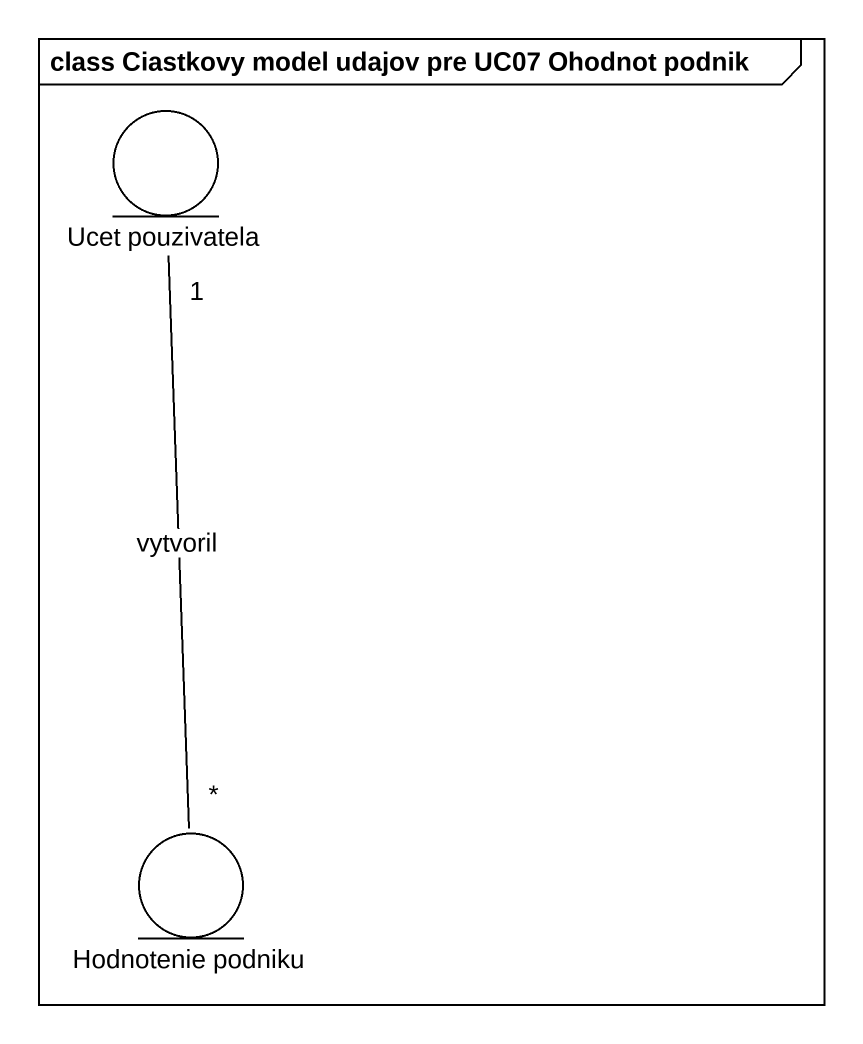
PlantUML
@startuml
mainframe class Ciastkovy model udajov pre UC07 Ohodnot podnik
entity "Ucet pouzivatela" as Ucet_pouzivatela
entity "Hodnotenie podniku" as Hodnotenie_podniku
Ucet_pouzivatela "1" -- "*" Hodnotenie_podniku : vytvoril
@enduml
